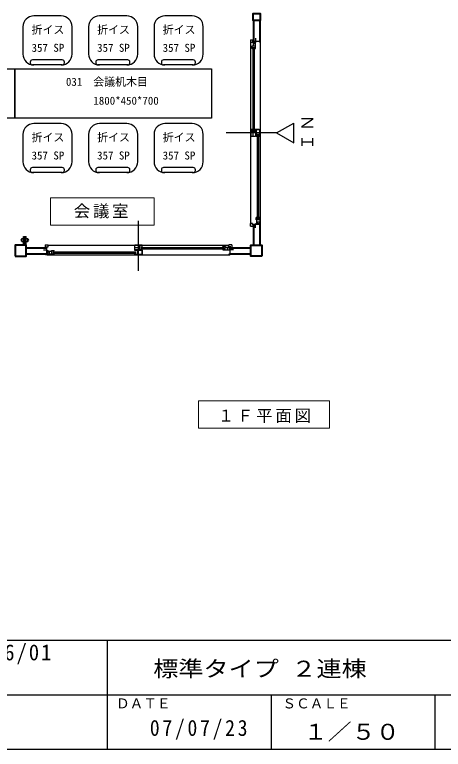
# Model space of a CAD drawing. Units: millimetres, scale not verified. Extents: x -9777 to 9888, y -7005 to 6977.
# Drawn here: x -3955 to -32, y -7005 to -276 of the extents above; entities that cross this region are included whole.
import ezdxf
from ezdxf.enums import TextEntityAlignment as Align

# ---------------------------------------------------------------- set-up
doc = ezdxf.new("R2010")
doc.units = ezdxf.units.MM
doc.header["$LTSCALE"] = 50
for name, color, linetype, lineweight in [('0-0', 7, 'Continuous', 25), ('0-1', 7, 'Continuous', 25), ('0-2', 7, 'Continuous', 25), ('0-A', 7, 'Continuous', 18)]:
    doc.layers.add(name, color=color, linetype=linetype, lineweight=lineweight)
doc.styles.add('ＭＳ ゴシック', font='')
doc.styles.get('ＭＳ ゴシック').set_extended_font_data('MS Gothic')

msp = doc.modelspace()

# ---------------------------------------------------------------- linework, layer by layer
at = {"layer": '0-0'}
for p, q in [((-9777.2, -6005.08), (9887.58, -6005.07)), ((-3107.61, -6005.61), (-3107.61, -7005.08)), ((-5692.41, -6505.08), (8959.96, -6505.07)), ((-1607.61, -6505.39), (-1607.61, -7005.08)), ((-107.61, -6505.39), (-107.61, -7005.08)), ((-9777.2, -7005.08), (9884.96, -7005.08))]:
    msp.add_line(p, q, dxfattribs=at)
at = {"layer": '0-1', "color": 2, "lineweight": 40}
for p, q in [((-1767.44, -330.24), (-1767.44, -520.24)), ((-1712.44, -330.24), (-1712.44, -520.24)), ((-1767.44, -2198.24), (-1767.44, -2388.24)), ((-1712.44, -2198.24), (-1712.44, -2388.24)), ((-3660.44, -2413.24), (-3850.44, -2413.24)), ((-1792.44, -2413.24), (-1982.44, -2413.24)), ((-3660.44, -2468.24), (-3850.44, -2468.24)), ((-1792.44, -2468.24), (-1982.44, -2468.24))]:
    msp.add_line(p, q, dxfattribs=at)
at = {"layer": '0-1'}
for p, q in [((-1797.44, -506.24), (-1797.44, -531.24)), ((-1797.44, -506.24), (-1767.44, -506.24)), ((-1792.69, -531.24), (-1797.44, -531.24)), ((-1792.69, -2187.24), (-1792.69, -531.24)), ((-1777.69, -531.24), (-1792.69, -531.24)), ((-1777.69, -514.24), (-1777.69, -531.24)), ((-1707.69, -520.24), (-1777.69, -520.24)), ((-1772.94, -526.24), (-1772.94, -564.69)), ((-1768.74, -526.24), (-1772.94, -526.24)), ((-1768.74, -526.24), (-1768.74, -543.49)), ((-1758.94, -528.24), (-1759.44, -533.24)), ((-1758.94, -528.24), (-1758.94, -520.24)), ((-1754.44, -523.24), (-1754.44, -525.23)), ((-1751.44, -523.24), (-1754.44, -523.24)), ((-1754.44, -528.24), (-1754.44, -530.24)), ((-1751.44, -530.24), (-1754.44, -530.24)), ((-1750.69, -514.24), (-1753.69, -514.24)), ((-1751.44, -586.24), (-1751.44, -523.24)), ((-1750.69, -489.24), (-1750.69, -520.24)), ((-1747.54, -520.24), (-1747.54, -528.24)), ((-1704.69, -523.74), (-1708.19, -520.24)), ((-1707.69, -508.94), (-1707.69, -520.24)), ((-1704.69, -2194.74), (-1704.69, -523.74)), ((-1782.94, -563.74), (-1782.94, -586.24)), ((-1772.94, -563.74), (-1782.94, -563.74)), ((-1779.74, -586.24), (-1782.94, -586.24)), ((-1780.84, -586.24), (-1779.44, -586.24)), ((-1751.44, -543.49), (-1772.94, -543.49)), ((-1751.44, -564.69), (-1772.94, -564.69)), ((-1772.44, -1338.74), (-1772.44, -574.24)), ((-1760.44, -1338.74), (-1760.44, -574.24)), ((-1753.44, -586.24), (-1751.44, -586.24)), ((-1558.02, -1359.24), (-1401.18, -1268.68)), ((-1401.18, -1449.79), (-1401.18, -1268.68)), ((-1792.94, -1326.74), (-1792.94, -1391.74)), ((-1779.44, -1326.74), (-1792.94, -1326.74)), ((-1786.64, -1326.74), (-1786.64, -1347.74)), ((-1751.44, -1326.74), (-1753.44, -1326.74)), ((-1751.44, -1326.74), (-1751.44, -1391.74)), ((-1751.44, -1343.04), (-1745.84, -1343.04)), ((-1749.44, -1326.74), (-1712.44, -1326.74)), ((-1749.44, -1339.73), (-1749.44, -1326.74)), ((-1717.74, -1326.74), (-1748.94, -1326.74)), ((-1745.84, -1334.74), (-1745.84, -1343.04)), ((-1743.94, -1326.74), (-1743.94, -1391.74)), ((-1712.44, -1391.74), (-1712.44, -1326.74)), ((-1558.02, -1359.24), (-2018.03, -1359.24)), ((-1751.44, -1391.74), (-1792.94, -1391.74)), ((-1751.44, -1347.74), (-1786.64, -1347.74)), ((-1771.19, -1391.74), (-1771.19, -1347.74)), ((-1743.94, -1369.94), (-1712.44, -1369.94)), ((-1740.74, -1391.74), (-1743.94, -1391.74)), ((-1741.84, -1391.74), (-1740.44, -1391.74)), ((-1733.44, -2144.24), (-1733.44, -1379.74)), ((-1721.44, -2144.24), (-1721.44, -1379.74)), ((-1712.44, -1391.74), (-1714.44, -1391.74)), ((-1558.02, -1359.24), (-1401.18, -1449.79)), ((-1740.74, -2132.24), (-1743.94, -2132.24)), ((-1741.84, -2132.24), (-1740.44, -2132.24)), ((-1712.44, -2132.24), (-1714.44, -2132.24)), ((-1712.44, -2132.24), (-1712.44, -2177.25)), ((-2821.44, -2622.66), (-2821.44, -2162.65)), ((-1797.44, -2212.24), (-1797.44, -2187.24)), ((-1792.69, -2187.24), (-1797.44, -2187.24)), ((-1797.44, -2212.24), (-1767.44, -2212.24)), ((-1777.69, -2187.24), (-1792.69, -2187.24)), ((-1777.69, -2204.24), (-1777.69, -2187.24)), ((-1750.69, -2204.24), (-1753.69, -2204.24)), ((-1750.69, -2229.24), (-1750.69, -2198.24)), ((-1745.44, -2198.24), (-1745.44, -2185.74)), ((-1741.44, -2185.74), (-1745.44, -2185.74)), ((-1742.94, -2154.74), (-1737.94, -2154.74)), ((-1741.44, -2198.24), (-1741.44, -2185.74)), ((-1737.94, -2192.24), (-1737.94, -2153.79)), ((-1712.44, -2153.79), (-1737.94, -2153.79)), ((-1737.94, -2177.24), (-1737.94, -2154.74)), ((-1712.44, -2175.54), (-1737.94, -2175.54)), ((-1733.74, -2192.24), (-1737.94, -2192.24)), ((-1733.74, -2192.24), (-1733.74, -2175.54)), ((-1724.44, -2185.24), (-1723.94, -2190.22)), ((-1723.94, -2190.25), (-1723.94, -2198.24)), ((-1719.44, -2190.23), (-1719.44, -2188.24)), ((-1716.44, -2188.24), (-1719.44, -2188.24)), ((-1719.44, -2195.24), (-1719.44, -2193.24)), ((-1716.44, -2195.24), (-1719.44, -2195.24)), ((-1716.44, -2188.17), (-1712.44, -2177.25)), ((-1716.44, -2188.17), (-1716.44, -2195.24)), ((-1711.94, -2188.24), (-1713.44, -2188.24)), ((-1711.94, -2198.24), (-1711.94, -2188.24)), ((-1704.69, -2194.74), (-1708.19, -2198.24)), ((-3889.44, -2354.74), (-3889.44, -2326.74)), ((-3889.44, -2326.74), (-3874.44, -2326.74)), ((-3889.44, -2354.74), (-3874.44, -2354.74)), ((-3874.44, -2308.24), (-3850.44, -2308.24)), ((-3874.44, -2373.24), (-3874.44, -2308.24)), ((-3862.44, -2388.24), (-3862.44, -2308.24)), ((-3850.44, -2388.24), (-3850.44, -2308.24)), ((-3850.44, -2326.74), (-3835.44, -2326.74)), ((-3850.44, -2354.74), (-3835.44, -2354.74)), ((-3835.44, -2354.74), (-3835.44, -2326.74)), ((-3874.44, -2373.24), (-3862.44, -2373.24)), ((-3674.44, -2383.24), (-3649.44, -2383.24)), ((-3674.44, -2383.24), (-3674.44, -2413.24)), ((-3666.44, -2402.99), (-3649.44, -2402.99)), ((-3649.44, -2387.99), (-3649.44, -2383.24)), ((-3649.44, -2387.99), (-1993.44, -2387.99)), ((-3649.44, -2402.99), (-3649.44, -2387.99)), ((-2853.94, -2429.24), (-2853.94, -2387.74)), ((-2788.94, -2387.74), (-2853.94, -2387.74)), ((-2853.94, -2409.49), (-2809.94, -2409.49)), ((-2788.94, -2394.04), (-2809.94, -2394.04)), ((-2809.94, -2429.24), (-2809.94, -2394.04)), ((-2800.94, -2408.24), (-2036.44, -2408.24)), ((-2800.94, -2420.24), (-2036.44, -2420.24)), ((-2788.94, -2401.24), (-2788.94, -2387.74)), ((-2025.94, -2397.74), (-2048.44, -2397.74)), ((-2048.44, -2400.94), (-2048.44, -2397.74)), ((-2048.44, -2399.84), (-2048.44, -2401.24)), ((-1988.44, -2407.74), (-2026.89, -2407.74)), ((-2026.89, -2429.24), (-2026.89, -2407.74)), ((-2025.94, -2407.74), (-2025.94, -2397.74)), ((-2005.69, -2429.24), (-2005.69, -2407.74)), ((-1988.44, -2411.94), (-2005.69, -2411.94)), ((-1990.44, -2421.74), (-1995.44, -2421.24)), ((-1968.44, -2383.24), (-1993.44, -2383.24)), ((-1993.44, -2387.99), (-1993.44, -2383.24)), ((-1993.44, -2402.99), (-1993.44, -2387.99)), ((-1976.44, -2402.99), (-1993.44, -2402.99)), ((-1990.44, -2421.74), (-1982.44, -2421.74)), ((-1988.44, -2411.94), (-1988.44, -2407.74)), ((-1982.44, -2472.99), (-1982.44, -2402.99)), ((-1968.44, -2383.24), (-1968.44, -2413.24)), ((-3691.44, -2429.99), (-3660.44, -2429.99)), ((-3666.44, -2429.99), (-3666.44, -2426.99)), ((-3660.44, -2435.24), (-3647.94, -2435.24)), ((-3660.44, -2439.24), (-3647.94, -2439.24)), ((-3652.46, -2456.74), (-3660.44, -2456.74)), ((-3660.44, -2468.74), (-3650.44, -2468.74)), ((-3656.94, -2475.99), (-3660.44, -2472.49)), ((-3657.44, -2461.24), (-3655.44, -2461.24)), ((-3657.44, -2464.24), (-3657.44, -2461.24)), ((-3650.38, -2464.24), (-3657.44, -2464.24)), ((-3656.94, -2475.99), (-1985.94, -2475.99)), ((-3654.44, -2442.74), (-3615.99, -2442.74)), ((-3654.44, -2446.94), (-3654.44, -2442.74)), ((-3654.44, -2446.94), (-3637.74, -2446.94)), ((-3652.44, -2461.24), (-3650.44, -2461.24)), ((-3647.44, -2456.24), (-3652.43, -2456.73)), ((-3650.44, -2464.24), (-3650.44, -2461.24)), ((-3650.44, -2468.74), (-3650.44, -2467.24)), ((-3650.38, -2464.24), (-3639.45, -2468.24)), ((-3647.94, -2439.24), (-3647.94, -2435.24)), ((-3594.44, -2468.24), (-3639.45, -2468.24)), ((-3639.44, -2442.74), (-3616.94, -2442.74)), ((-3637.74, -2468.24), (-3637.74, -2442.74)), ((-3616.94, -2437.74), (-3616.94, -2442.74)), ((-3615.99, -2468.24), (-3615.99, -2442.74)), ((-3606.44, -2447.24), (-2841.94, -2447.24)), ((-3606.44, -2459.24), (-2841.94, -2459.24)), ((-3594.44, -2439.94), (-3594.44, -2436.74)), ((-3594.44, -2438.84), (-3594.44, -2440.24)), ((-3594.44, -2468.24), (-3594.44, -2466.24)), ((-2788.94, -2429.24), (-2853.94, -2429.24)), ((-2788.94, -2436.74), (-2853.94, -2436.74)), ((-2853.94, -2439.94), (-2853.94, -2436.74)), ((-2853.94, -2438.84), (-2853.94, -2440.24)), ((-2853.94, -2468.24), (-2853.94, -2466.24)), ((-2853.94, -2468.24), (-2788.94, -2468.24)), ((-2832.14, -2436.74), (-2832.14, -2468.24)), ((-2805.24, -2429.24), (-2805.24, -2434.84)), ((-2796.94, -2434.84), (-2805.24, -2434.84)), ((-2801.94, -2431.24), (-2788.94, -2431.24)), ((-2788.94, -2429.24), (-2788.94, -2427.24)), ((-2788.94, -2431.24), (-2788.94, -2468.24)), ((-2788.94, -2462.94), (-2788.94, -2431.74)), ((-2048.44, -2427.24), (-2048.44, -2429.24)), ((-2048.44, -2429.24), (-1985.44, -2429.24)), ((-1990.44, -2426.24), (-1992.44, -2426.24)), ((-1992.44, -2429.24), (-1992.44, -2426.24)), ((-1982.44, -2433.14), (-1990.44, -2433.14)), ((-1985.44, -2426.24), (-1987.44, -2426.24)), ((-1985.94, -2475.99), (-1982.44, -2472.49)), ((-1985.44, -2429.24), (-1985.44, -2426.24)), ((-1951.44, -2429.99), (-1982.44, -2429.99)), ((-1971.14, -2472.99), (-1982.44, -2472.99)), ((-1976.44, -2429.99), (-1976.44, -2426.99))]:
    msp.add_line(p, q, dxfattribs=at)
at = {"layer": '0-1', "color": 2, "lineweight": 40}
for points in [[(-1707.44, -330.24), (-1772.44, -330.24), (-1772.44, -265.24), (-1707.44, -265.24)], [(-3950.44, -2488.24), (-3850.44, -2488.24), (-3850.44, -2388.24), (-3950.44, -2388.24)], [(-1692.44, -2488.24), (-1792.44, -2488.24), (-1792.44, -2388.24), (-1692.44, -2388.24)]]:
    msp.add_lwpolyline(points, close=True, dxfattribs=at)
at = {"layer": '0-1'}
for points in [[(-1711.94, -520.24), (-1711.94, -530.24), (-1713.44, -530.24)], [(-1738.44, -2154.74), (-1743.94, -2154.74), (-1743.94, -2132.24)], [(-1707.69, -2209.54), (-1707.69, -2198.24), (-1777.69, -2198.24)], [(-3671.74, -2472.99), (-3660.44, -2472.99), (-3660.44, -2402.99)], [(-3616.94, -2442.24), (-3616.94, -2436.74), (-3594.44, -2436.74)], [(-1982.44, -2468.74), (-1992.44, -2468.74), (-1992.44, -2467.24)]]:
    msp.add_lwpolyline(points, dxfattribs=at)
for centre, radius, start, end in [((-1724.24, -2190.25), 0.3, 0, 5.71059), ((-3889.44, -2340.74), 10, 90, 270), ((-3835.44, -2340.74), 10, 270, 90), ((-3652.46, -2456.44), 0.3, 270, 275.71059)]:
    msp.add_arc(centre, radius, start, end, dxfattribs=at)
at = {"layer": '0-2'}
for p, q in [((-3529.13, -286.17), (-3779.13, -286.17)), ((-2929.13, -286.17), (-3179.13, -286.17)), ((-2329.13, -286.17), (-2579.13, -286.17)), ((-3879.13, -386.17), (-3879.13, -636.17)), ((-3429.13, -636.17), (-3429.13, -386.17)), ((-3279.13, -386.17), (-3279.13, -636.17)), ((-2829.13, -636.17), (-2829.13, -386.17)), ((-2679.13, -386.17), (-2679.13, -636.17)), ((-2229.13, -636.17), (-2229.13, -386.17)), ((-3812.38, -709.6), (-3812.38, -716.17)), ((-3520.1, -689.6), (-3792.38, -689.6)), ((-3520.1, -736.17), (-3792.38, -736.17)), ((-3500.1, -716.17), (-3500.1, -709.6)), ((-3212.38, -709.6), (-3212.38, -716.17)), ((-2920.1, -689.6), (-3192.38, -689.6)), ((-2920.1, -736.17), (-3192.38, -736.17)), ((-2900.1, -716.17), (-2900.1, -709.6)), ((-2612.38, -709.6), (-2612.38, -716.17)), ((-2320.1, -689.6), (-2592.38, -689.6)), ((-2320.1, -736.17), (-2592.38, -736.17)), ((-2300.1, -716.17), (-2300.1, -709.6)), ((-3529.13, -1272.5), (-3779.13, -1272.5)), ((-2929.13, -1272.5), (-3179.13, -1272.5)), ((-2329.13, -1272.5), (-2579.13, -1272.5)), ((-3879.13, -1372.49), (-3879.13, -1622.5)), ((-3429.13, -1622.5), (-3429.13, -1372.49)), ((-3279.13, -1372.49), (-3279.13, -1622.5)), ((-2829.13, -1622.5), (-2829.13, -1372.49)), ((-2679.13, -1372.49), (-2679.13, -1622.5)), ((-2229.13, -1622.5), (-2229.13, -1372.49)), ((-3520.1, -1675.93), (-3792.38, -1675.93)), ((-2920.1, -1675.93), (-3192.38, -1675.93)), ((-2320.1, -1675.93), (-2592.38, -1675.93)), ((-3812.38, -1695.93), (-3812.38, -1702.49)), ((-3520.1, -1722.5), (-3792.38, -1722.5)), ((-3500.1, -1702.49), (-3500.1, -1695.93)), ((-3212.38, -1695.93), (-3212.38, -1702.49)), ((-2920.1, -1722.5), (-3192.38, -1722.5)), ((-2900.1, -1702.49), (-2900.1, -1695.93)), ((-2612.38, -1695.93), (-2612.38, -1702.49)), ((-2320.1, -1722.5), (-2592.38, -1722.5)), ((-2300.1, -1702.49), (-2300.1, -1695.93))]:
    msp.add_line(p, q, dxfattribs=at)
for points in [[(-5754.13, -1222.5), (-5754.13, -772.5), (-3954.13, -772.5), (-3954.13, -1222.5)], [(-3954.13, -1222.5), (-3954.13, -772.5), (-2154.13, -772.5), (-2154.13, -1222.5)]]:
    msp.add_lwpolyline(points, close=True, dxfattribs=at)
for centre, radius, start, end in [((-3779.13, -386.17), 100, 90, 180), ((-3529.13, -386.17), 100, 0, 90), ((-3179.13, -386.17), 100, 90, 180), ((-2929.13, -386.17), 100, 0, 90), ((-2579.13, -386.17), 100, 90, 180), ((-2329.13, -386.17), 100, 0, 90), ((-3779.13, -636.17), 100, 180, 270), ((-3529.13, -636.17), 100, 270, 0), ((-3179.13, -636.17), 100, 180, 270), ((-2929.13, -636.17), 100, 270, 0), ((-2579.13, -636.17), 100, 180, 270), ((-2329.13, -636.17), 100, 270, 0), ((-3792.38, -709.6), 20, 90, 180), ((-3792.38, -716.17), 20, 180, 270), ((-3520.1, -709.6), 20, 0, 90), ((-3520.1, -716.17), 20, 270, 0), ((-3192.38, -709.6), 20, 90, 180), ((-3192.38, -716.17), 20, 180, 270), ((-2920.1, -709.6), 20, 0, 90), ((-2920.1, -716.17), 20, 270, 0), ((-2592.38, -709.6), 20, 90, 180), ((-2592.38, -716.17), 20, 180, 270), ((-2320.1, -709.6), 20, 0, 90), ((-2320.1, -716.17), 20, 270, 0), ((-3779.13, -1372.49), 100, 90, 180), ((-3529.13, -1372.49), 100, 0, 90), ((-3179.13, -1372.49), 100, 90, 180), ((-2929.13, -1372.49), 100, 0, 90), ((-2579.13, -1372.49), 100, 90, 180), ((-2329.13, -1372.49), 100, 0, 90), ((-3779.13, -1622.5), 100, 180, 270), ((-3792.38, -1695.93), 20, 90, 180), ((-3529.13, -1622.5), 100, 270, 0), ((-3520.1, -1695.93), 20, 0, 90), ((-3179.13, -1622.5), 100, 180, 270), ((-3192.38, -1695.93), 20, 90, 180), ((-2929.13, -1622.5), 100, 270, 0), ((-2920.1, -1695.93), 20, 0, 90), ((-2579.13, -1622.5), 100, 180, 270), ((-2592.38, -1695.93), 20, 90, 180), ((-2329.13, -1622.5), 100, 270, 0), ((-2320.1, -1695.93), 20, 0, 90), ((-3792.38, -1702.49), 20, 180, 270), ((-3520.1, -1702.49), 20, 270, 0), ((-3192.38, -1702.49), 20, 180, 270), ((-2920.1, -1702.49), 20, 270, 0), ((-2592.38, -1702.49), 20, 180, 270), ((-2320.1, -1702.49), 20, 270, 0)]:
    msp.add_arc(centre, radius, start, end, dxfattribs=at)
at = {"layer": '0-A', "color": 4}
for points in [[(-3627.43, -2202.53), (-2677.43, -2202.53), (-2677.43, -1952.53), (-3627.43, -1952.53)], [(-2272.97, -4062.37), (-1072.97, -4062.37), (-1072.97, -3812.37), (-2272.97, -3812.37)]]:
    msp.add_lwpolyline(points, close=True, dxfattribs=at)

# ---------------------------------------------------------------- texts
at = {"layer": '0-0', "color": 4, "style": 'ＭＳ ゴシック'}
for s, p in [('ＤＡＴＥ', (-3027.46, -6657.87)), ('ＳＣＡＬＥ', (-1504.21, -6657.87))]:
    msp.add_text(s, height=91.64, dxfattribs=at).set_placement(p, align=Align.BOTTOM_LEFT)
at = {"layer": '0-0', "style": 'ＭＳ ゴシック', "width": 1.1}
msp.add_text('１／５０', height=146.6, dxfattribs=at).set_placement((-1310.51, -6961.89), align=Align.BOTTOM_LEFT)
at = {"layer": '0-1', "insert": (-1220.86, -1516.86), "char_height": 110, "attachment_point": 7, "rotation": 90, "style": 'ＭＳ ゴシック'}
msp.add_mtext('\\T1.17;ＩＮ', dxfattribs=at)
at = {"layer": '0-2', "color": 4, "style": 'ＭＳ ゴシック'}
for s, p in [('折イス', (-3800.35, -471.97)), ('折イス', (-3200.35, -471.97)), ('折イス', (-2600.35, -471.97)), ('357 SP', (-3800.35, -637.91)), ('357 SP', (-3200.35, -637.91)), ('357 SP', (-2600.35, -637.91)), ('031\u3000会議机木目', (-3485.72, -949.14)), ('1800*450*700', (-3234.6, -1122.32)), ('折イス', (-3800.35, -1458.3)), ('折イス', (-3200.35, -1458.3)), ('折イス', (-2600.35, -1458.3)), ('357 SP', (-3800.35, -1624.24)), ('357 SP', (-3200.35, -1624.24)), ('357 SP', (-2600.35, -1624.24))]:
    msp.add_text(s, height=73.31, dxfattribs=at).set_placement(p, align=Align.BOTTOM_LEFT)
at = {"layer": '0-A', "style": 'ＭＳ ゴシック', "width": 1.15}
msp.add_text('標準タイプ ２連棟', height=146.6, dxfattribs=at).set_placement((-2686.74, -6384.11), align=Align.BOTTOM_LEFT)
at = {"layer": '0-A', "attachment_point": 7, "style": 'ＭＳ ゴシック'}
for s, insert, char_height in [('\\T1.17;会議室', (-3414.02, -2142.37), 110), ('\\T1.17;１Ｆ平面図', (-2095.1, -4015.21), 110), ('\\T1.19;\\W0.95;図面修正\u300011/06/01', (-5632.51, -6225.82), 146.6), ('\\T1.28;\\W0.9;07/07/23', (-2717.65, -6917.65), 146.6)]:
    msp.add_mtext(s, dxfattribs=dict(at, insert=insert, char_height=char_height))

doc.saveas('drawing.dxf')
